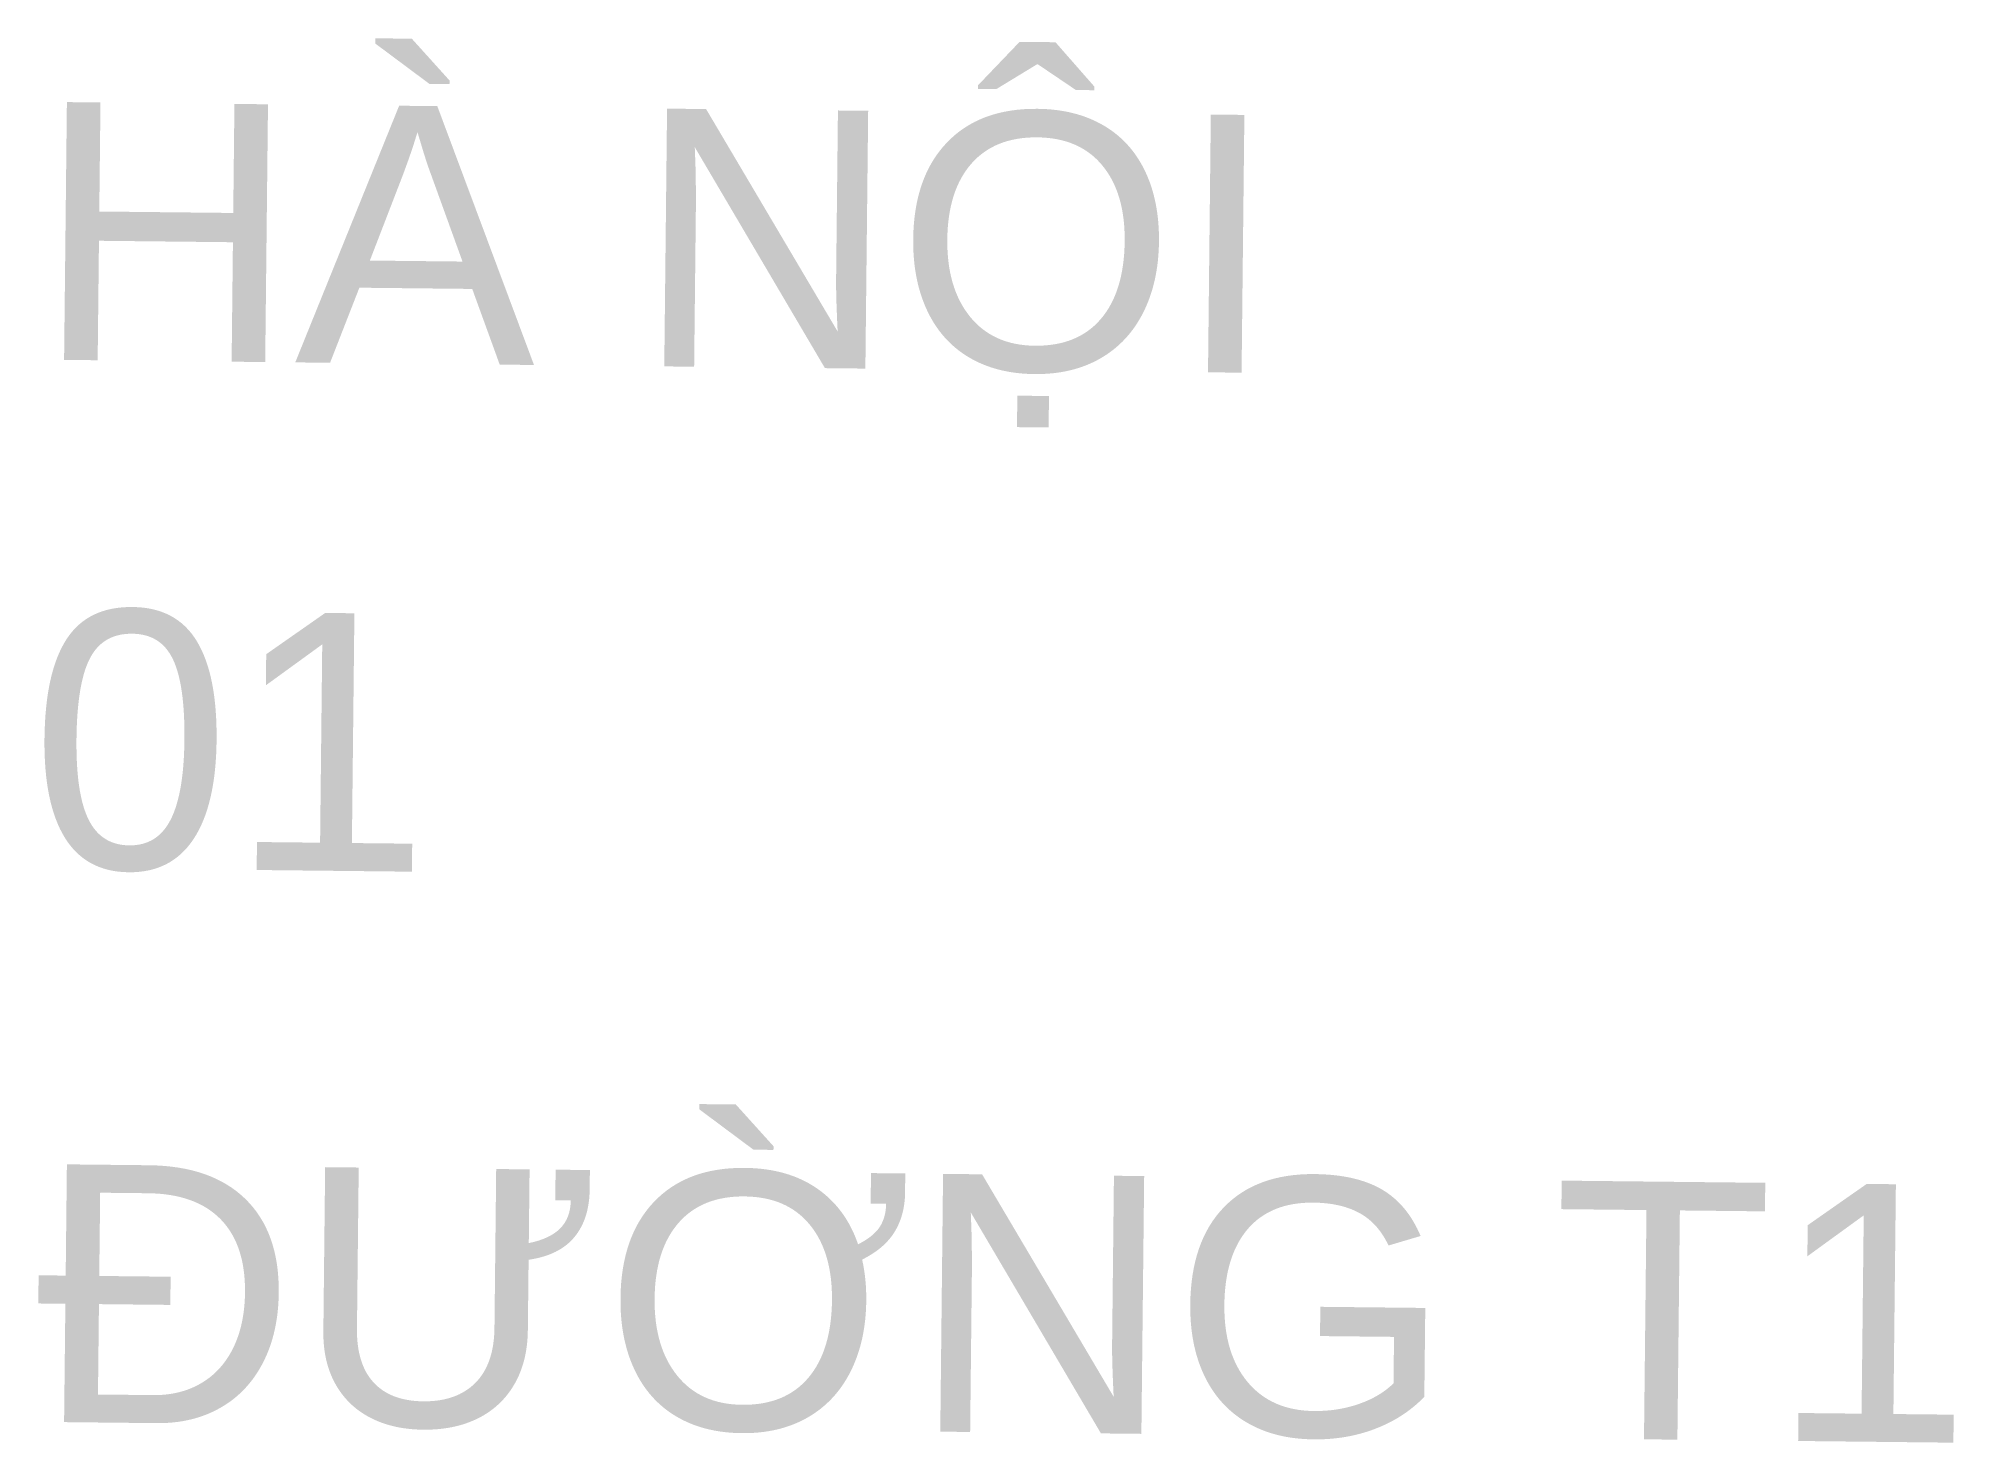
# Model space of a CAD drawing. Header units: metres. Extents: x 0.01 to 4.47, y -2.52 to 0.75.
import ezdxf

# ---------------------------------------------------------------- set-up
doc = ezdxf.new("R2010")
doc.units = ezdxf.units.M
doc.header["$MEASUREMENT"] = 0
for name, color, linetype, lineweight in [('SN-PHUONG XA', 211, 'Continuous', 9), ('SN-SO NHA', 201, 'Continuous', 9), ('SN-TEN DUONG', 221, 'Continuous', 9)]:
    doc.layers.add(name, color=color, linetype=linetype, lineweight=lineweight)
doc.styles.get("Standard").update_dxf_attribs({"font": 'arial.ttf'})

# ---------------------------------------------------------------- blocks, each defined once
blk = doc.blocks.new('SO NHA PHUONG XA')
at = {"layer": 'Defpoints', "color": 5}
for tag, p in [('PHUONG-XA', (0, 0)), ('SO-NHA', (0, -0.3941)), ('TEN-DUONG', (0.009, -0.8241))]:
    blk.add_attdef(tag, p, '', height=0.2, dxfattribs=at)

msp = doc.modelspace()

# ---------------------------------------------------------------- block references
at = {"layer": 'SN-SO NHA'}
ref = msp.add_blockref('SO NHA PHUONG XA', (0, 0), dxfattribs=dict(at, xscale=3, yscale=3, zscale=3, rotation=359.3770526027041))
ref.add_attrib('TEN-DUONG', 'ĐƯỜNG T1', (0, -2.4724), dxfattribs={"layer": 'SN-TEN DUONG', "height": 0.6, "rotation": 359.3771})
ref.add_attrib('SO-NHA', '01', (-0.0129, -1.1823), dxfattribs={"height": 0.6, "rotation": 359.3771})
ref.add_attrib('PHUONG-XA', 'HÀ NỘI', (0, 0), dxfattribs={"layer": 'SN-PHUONG XA', "height": 0.6, "rotation": 359.3771})

doc.saveas('drawing.dxf')
